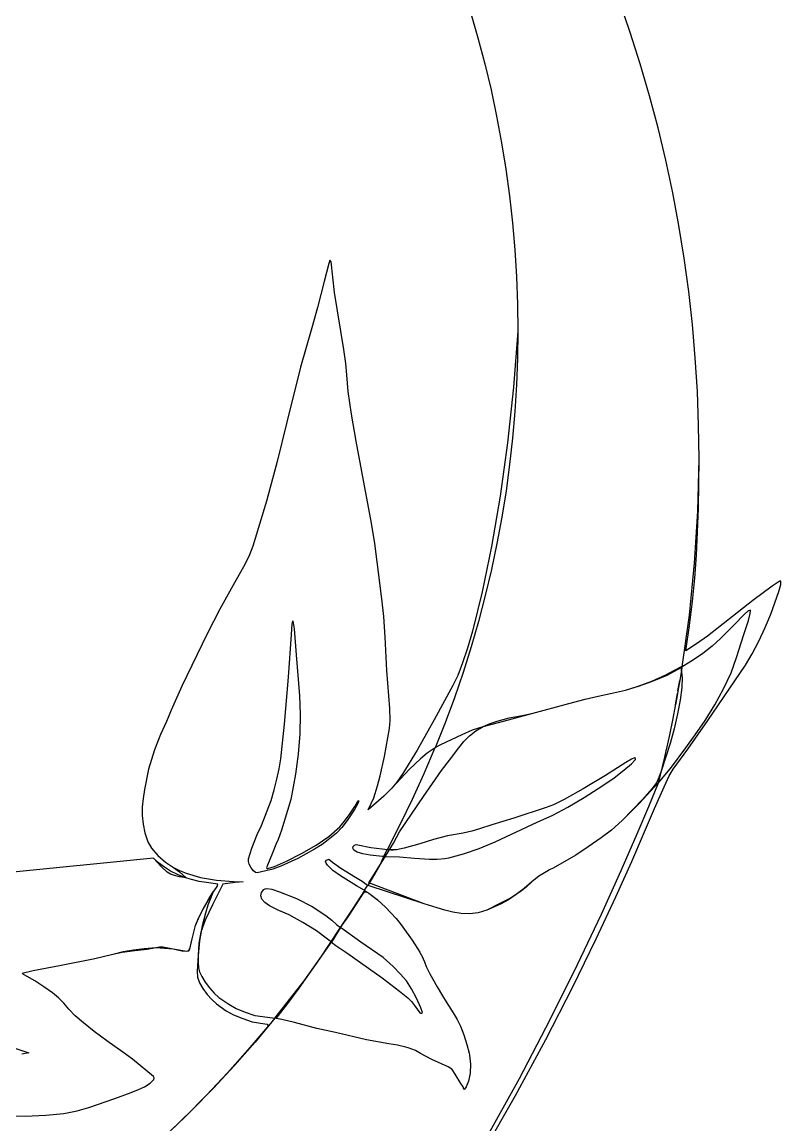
# Model space of a CAD drawing. Extents: x -80 to 1506, y -145 to 630.
# Drawn here: x 503.6 to 720.4, y 52.2 to 367.3 of the extents above; entities that cross this region are included whole.
import ezdxf

# ---------------------------------------------------------------- set-up
doc = ezdxf.new("R2010")
doc.units = 0

msp = doc.modelspace()

# ---------------------------------------------------------------- linework, layer by layer
at = {"layer": 'circle and branch', "color": 4}
for p, q in [((677.356268, 364.364269), (674.268643, 373.313561)), ((631.70617, 370.12803), (633.845485, 362.774729)), ((633.845485, 362.774729), (635.805758, 355.36614)), ((680.225481, 355.338621), (677.356268, 364.364269)), ((635.805758, 355.36614), (637.585658, 347.905475)), ((682.874631, 346.240592), (680.225481, 355.338621)), ((637.585658, 347.905475), (639.183853, 340.395946)), ((685.302071, 337.074156), (682.874631, 346.240592)), ((639.183853, 340.395946), (640.599011, 332.840766)), ((687.506151, 327.843287), (685.302071, 337.074156)), ((640.599011, 332.840766), (641.829801, 325.243147)), ((689.485222, 318.551961), (687.506151, 327.843287)), ((641.829801, 325.243147), (642.874891, 317.606301)), ((691.237637, 309.204151), (689.485222, 318.551961)), ((642.874891, 317.606301), (643.732949, 309.933441)), ((643.732949, 309.933441), (644.402644, 302.227778)), ((692.761745, 299.803831), (691.237637, 309.204151)), ((644.402644, 302.227778), (644.882644, 294.492525)), ((694.055898, 290.354978), (692.761745, 299.803831)), ((591.206138, 298.287691), (589.90913, 293.172413)), ((591.513732, 299.238526), (591.206138, 298.287691)), ((591.854375, 298.805287), (591.513732, 299.238526)), ((592.826715, 290.074573), (591.854375, 298.805287)), ((589.90913, 293.172413), (587.950677, 285.76408)), ((644.882644, 294.492525), (645.171617, 286.730895)), ((595.491288, 273.782307), (592.826715, 290.074573)), ((695.118447, 280.861564), (694.055898, 290.354978)), ((587.950677, 285.76408), (586.321267, 279.943247)), ((645.171617, 286.730895), (645.268232, 278.946099)), ((695.947744, 271.327564), (695.118447, 280.861564)), ((586.321267, 279.943247), (583.145731, 268.654358)), ((645.268232, 278.946099), (645.165057, 271.298329)), ((596.051781, 269.771386), (595.491288, 273.782307)), ((645.165057, 271.298329), (644.875082, 263.662967)), ((696.54214, 261.756952), (695.947744, 271.327564)), ((583.145731, 268.654358), (579.252503, 252.955747)), ((596.357258, 266.550363), (596.051781, 269.771386)), ((596.789245, 261.731278), (596.357258, 266.550363)), ((597.686493, 255.259777), (596.789245, 261.731278)), ((644.875082, 263.662967), (644.399045, 256.043388)), ((696.899985, 252.153704), (696.54214, 261.756952)), ((644.399045, 256.043388), (643.737684, 248.442963)), ((579.252503, 252.955747), (576.491389, 241.774596)), ((598.991512, 247.507138), (597.686493, 255.259777)), ((697.019632, 242.521794), (696.899985, 252.153704)), ((600.64681, 238.844636), (598.991512, 247.507138)), ((643.737684, 248.442963), (642.891736, 240.865066)), ((576.491389, 241.774596), (573.454812, 230.377969)), ((642.891736, 240.865066), (641.861938, 233.313069)), ((696.668367, 227.586799), (697.019632, 242.521794)), ((603.425443, 224.101569), (600.64681, 238.844636)), ((641.861938, 233.313069), (640.649029, 225.790346)), ((573.454812, 230.377969), (569.465121, 217.50158)), ((695.746026, 212.703834), (696.668367, 227.586799)), ((604.342757, 218.289039), (603.425443, 224.101569)), ((640.649029, 225.790346), (639.253745, 218.300269)), ((569.465121, 217.50158), (568.563367, 215.083475)), ((605.017388, 213.091858), (604.342757, 218.289039)), ((639.253745, 218.300269), (637.676824, 210.846211)), ((568.563367, 215.083475), (567.366475, 212.513902)), ((567.366475, 212.513902), (563.36867, 205.507136)), ((606.389384, 202.508525), (605.017388, 213.091858)), ((694.248365, 197.867844), (695.746026, 212.703834)), ((637.676824, 210.846211), (635.919003, 203.431545)), ((563.36867, 205.507136), (560.076029, 199.588731)), ((606.936552, 197.404271), (606.389384, 202.508525)), ((635.919003, 203.431545), (633.98102, 196.059643)), ((560.076029, 199.588731), (556.484536, 192.470896)), ((710.965433, 198.948671), (710.014685, 198.108951)), ((711.57338, 199.227691), (710.965433, 198.948671)), ((711.672581, 199.196816), (711.57338, 199.227691)), ((711.637589, 198.267271), (711.672581, 199.196816)), ((580.733761, 195.229848), (580.922779, 196.252222)), ((580.922779, 196.252222), (580.923231, 196.252222)), ((580.923231, 196.252222), (580.923231, 196.252222)), ((580.923231, 196.252222), (581.300964, 193.89041)), ((607.288967, 191.572413), (606.936552, 197.404271)), ((633.98102, 196.059643), (631.863612, 188.73388)), ((692.171138, 183.073771), (694.248365, 197.867844)), ((710.014685, 198.108951), (707.156743, 195.145364)), ((709.801892, 192.317561), (711.151684, 196.280896)), ((711.151684, 196.280896), (711.637589, 198.267271)), ((556.484536, 192.470896), (549.268594, 177.507051)), ((579.720601, 180.156581), (580.552362, 192.278533)), ((580.552362, 192.278533), (580.733761, 195.229848)), ((581.300964, 193.89041), (581.917076, 186.4577)), ((707.156743, 195.145364), (703.143461, 191.132826)), ((707.717067, 185.688729), (709.801892, 192.317561)), ((607.820871, 182.047413), (607.288967, 191.572413)), ((703.143461, 191.132826), (700.748539, 188.981918)), ((581.917076, 186.4577), (582.839802, 174.816033)), ((631.863612, 188.73388), (629.567517, 181.457626)), ((698.118746, 186.867233), (695.099582, 184.861938)), ((700.748539, 188.981918), (698.118746, 186.867233)), ((687.883107, 180.725992), (692.130583, 182.935228)), ((692.128156, 182.916799), (692.016255, 182.198007)), ((692.130583, 182.935228), (692.128156, 182.934861)), ((692.128156, 182.934861), (692.128156, 182.916799)), ((695.099582, 184.861938), (692.171138, 183.073771)), ((706.175481, 181.353003), (707.717067, 185.688729)), ((578.563571, 166.702145), (579.720601, 180.156581)), ((608.69667, 171.190981), (607.820871, 182.047413)), ((629.567517, 181.457626), (627.093472, 174.234256)), ((683.717165, 178.937462), (687.883107, 180.725992)), ((691.893883, 181.457738), (691.521265, 179.20933)), ((692.016255, 182.198007), (691.893883, 181.457738)), ((704.043418, 176.814324), (706.175481, 181.353003)), ((549.268594, 177.507051), (546.215401, 170.707273)), ((675.953521, 176.43311), (679.713666, 177.522286)), ((679.713666, 177.522286), (683.717165, 178.937462)), ((691.175092, 177.23321), (690.956821, 175.988018)), ((691.512432, 179.155313), (690.991534, 176.183146)), ((690.991534, 176.183146), (691.175092, 177.23321)), ((691.521265, 179.20933), (691.175092, 177.23321)), ((691.175092, 177.23321), (691.512432, 179.155313)), ((701.504491, 172.235236), (704.043418, 176.814324)), ((582.839802, 174.816033), (583.074533, 169.561613)), ((627.093472, 174.234256), (624.442215, 167.067143)), ((659.814474, 172.624747), (664.47867, 173.835278)), ((664.47867, 173.835278), (668.158984, 174.651018)), ((668.158984, 174.651018), (671.701805, 175.405714)), ((671.701805, 175.405714), (675.953521, 176.43311)), ((690.871392, 175.504599), (690.224257, 172.011563)), ((690.860894, 175.451033), (690.259534, 172.206014)), ((690.259534, 172.206014), (690.860894, 175.451033)), ((690.860894, 175.451033), (690.860894, 175.451033)), ((690.956821, 175.988018), (690.871392, 175.504599)), ((546.215401, 170.707273), (544.814169, 167.414561)), ((608.767513, 167.732315), (608.69667, 171.190981)), ((649.23114, 169.778818), (659.814474, 172.624747)), ((690.199703, 171.878157), (689.502417, 168.300228)), ((690.206759, 171.916736), (690.199703, 171.878157)), ((690.224257, 172.011563), (690.206759, 171.916736)), ((698.742316, 167.778283), (701.504491, 172.235236)), ((544.814169, 167.414561), (543.158288, 163.729269)), ((583.074533, 169.561613), (582.959041, 163.884812)), ((608.601385, 165.420009), (608.767513, 167.732315)), ((624.442215, 167.067143), (621.614482, 159.959658)), ((635.296418, 165.991424), (640.058918, 167.28293)), ((640.058918, 167.28293), (649.23114, 169.778818)), ((689.495361, 168.263849), (688.548929, 163.666703)), ((689.502417, 168.300228), (689.495361, 168.263849)), ((695.940506, 163.606009), (698.742316, 167.778283)), ((577.487126, 156.806809), (578.563571, 166.702145)), ((582.959041, 163.884812), (582.507633, 158.073274)), ((607.167368, 157.449055), (608.601385, 165.420009)), ((629.288958, 163.755187), (632.325436, 165.038771)), ((632.325436, 165.038771), (635.296418, 165.991424)), ((543.158288, 163.729269), (541.390548, 159.313424)), ((621.643382, 159.972161), (623.23472, 160.831499)), ((623.23472, 160.831499), (629.288958, 163.755187)), ((688.548929, 163.666703), (687.616269, 159.392025)), ((693.282676, 159.88096), (695.940506, 163.606009)), ((541.390548, 159.313424), (539.653734, 153.829058)), ((582.507633, 158.073274), (581.73462, 152.414645)), ((619.337855, 158.359311), (617.395273, 156.812208)), ((618.501011, 152.56625), (621.643382, 159.972161)), ((621.614482, 159.959658), (619.337855, 158.359311)), ((687.542863, 159.061401), (687.13, 157.247361)), ((687.547379, 159.080592), (687.542863, 159.061401)), ((687.616269, 159.392025), (687.547379, 159.080592)), ((689.133411, 154.422712), (693.282676, 159.88096)), ((577.016544, 153.880435), (577.487126, 156.806809)), ((605.934074, 151.946664), (607.167368, 157.449055)), ((617.395273, 156.812208), (614.2618, 153.859499)), ((676.04561, 155.746024), (670.25695, 152.05124)), ((675.550165, 153.52612), (677.677448, 155.321855)), ((677.673326, 156.725963), (676.04561, 155.746024)), ((678.59941, 157.024293), (677.673326, 156.725963)), ((677.677448, 155.321855), (678.774388, 156.500037)), ((678.847992, 156.843501), (678.59941, 157.024293)), ((678.774388, 156.500037), (678.77721, 156.504835)), ((678.77721, 156.504835), (678.826261, 156.590292)), ((678.826261, 156.590292), (678.829083, 156.593678)), ((678.829083, 156.593678), (678.834163, 156.605249)), ((678.834163, 156.605249), (678.836985, 156.610329)), ((678.836985, 156.610329), (678.864643, 156.715598)), ((678.858434, 156.763576), (678.847992, 156.843501)), ((678.864643, 156.715598), (678.858434, 156.763576)), ((685.395068, 149.940233), (689.133411, 154.422712)), ((686.479732, 154.464961), (686.210718, 153.346006)), ((687.125203, 157.229299), (686.479732, 154.464961)), ((687.13, 157.247361), (687.125203, 157.229299)), ((539.653734, 153.829058), (538.526064, 148.032637)), ((576.40886, 150.971558), (577.016544, 153.880435)), ((581.73462, 152.414645), (580.322408, 145.1827)), ((605.170635, 149.105674), (605.934074, 151.946664)), ((614.2618, 153.859499), (609.24852, 148.392413)), ((615.172143, 145.244683), (618.501011, 152.56625)), ((670.25695, 152.05124), (663.920031, 148.230866)), ((669.513972, 149.14352), (672.719889, 151.378214)), ((672.719889, 151.378214), (675.550165, 153.52612)), ((686.194067, 153.278188), (685.46757, 150.313754)), ((686.210718, 153.346006), (686.194067, 153.278188)), ((575.648093, 147.890127), (576.40886, 150.971558)), ((604.042385, 145.617703), (605.170635, 149.105674)), ((609.24852, 148.392413), (606.92411, 146.1522)), ((663.920031, 148.230866), (658.485701, 145.137075)), ((664.197935, 145.704738), (669.513972, 149.14352)), ((685.360185, 149.930666), (680.041146, 144.147555)), ((682.662279, 143.192512), (685.395068, 149.940233)), ((685.459386, 150.278476), (685.360185, 149.930666)), ((685.46757, 150.313754), (685.459386, 150.278476)), ((538.143482, 145.435225), (537.931272, 142.959459)), ((538.526064, 148.032637), (538.143482, 145.435225)), ((574.733984, 144.880655), (575.648093, 147.890127)), ((580.322408, 145.1827), (579.422824, 142.0077)), ((606.92411, 146.1522), (602.476852, 142.161483)), ((602.476852, 142.161483), (604.042385, 145.617703)), ((611.656399, 138.010947), (615.172143, 145.244683)), ((658.485701, 145.137075), (655.404808, 143.622039)), ((659.564354, 142.959759), (664.197935, 145.704738)), ((537.931272, 142.959459), (537.926583, 140.546175)), ((572.011274, 137.774367), (574.733984, 144.880655)), ((579.422824, 142.0077), (577.681856, 136.379857)), ((598.559467, 142.299292), (596.470596, 139.116186)), ((597.301726, 141.142742), (598.700553, 143.194874)), ((599.548998, 143.989719), (598.559467, 142.299292)), ((598.700553, 143.194874), (599.450216, 144.536101)), ((599.450216, 144.536101), (599.631809, 144.810033)), ((599.833869, 144.808417), (599.548998, 143.989719)), ((599.631809, 144.810033), (599.833869, 144.808417)), ((653.288141, 142.918685), (644.115919, 139.870459)), ((655.404808, 143.622039), (653.288141, 142.918685)), ((655.216121, 140.686729), (659.564354, 142.959759)), ((680.041146, 144.147555), (675.086619, 139.181414)), ((679.34036, 135.308539), (682.662279, 143.192512)), ((537.926583, 140.546175), (538.166568, 138.136207)), ((594.332201, 137.386311), (595.69764, 138.999841)), ((596.470596, 139.116186), (594.965973, 137.117844)), ((595.69764, 138.999841), (597.301726, 141.142742)), ((644.115919, 139.870459), (637.765919, 137.965459)), ((643.408416, 135.279353), (650.756128, 138.66379)), ((650.756128, 138.66379), (655.216121, 140.686729)), ((675.086619, 139.181414), (671.957549, 136.435404)), ((538.166568, 138.136207), (538.688377, 135.670391)), ((538.688377, 135.670391), (539.529161, 133.089563)), ((570.767746, 135.121365), (572.011274, 137.774367)), ((577.681856, 136.379857), (576.708068, 133.691764)), ((593.385891, 135.539126), (591.070644, 133.614891)), ((591.204054, 134.630866), (594.332201, 137.386311)), ((594.965973, 137.117844), (593.385891, 135.539126)), ((607.953403, 130.86853), (611.656399, 138.010947)), ((629.574306, 135.567135), (625.107113, 134.80099)), ((632.042898, 136.100885), (629.574306, 135.567135)), ((634.241623, 136.771144), (632.042898, 136.100885)), ((637.765919, 137.965459), (634.241623, 136.771144)), ((671.957549, 136.435404), (669.016583, 134.185047)), ((539.529161, 133.089563), (540.593145, 131.240131)), ((569.237001, 131.281026), (570.767746, 135.121365)), ((576.708068, 133.691764), (576.089074, 132.318983)), ((587.653102, 132.149763), (591.204054, 134.630866)), ((591.070644, 133.614891), (589.283401, 132.289817)), ((617.257899, 132.530911), (612.749007, 131.214196)), ((621.107639, 133.766303), (617.257899, 132.530911)), ((625.107113, 134.80099), (621.107639, 133.766303)), ((634.156089, 131.157388), (638.787135, 133.074817)), ((638.787135, 133.074817), (643.408416, 135.279353)), ((669.016583, 134.185047), (665.344985, 131.678282)), ((674.798374, 124.907316), (679.34036, 135.308539)), ((540.593145, 131.240131), (542.351556, 129.200974)), ((568.261384, 128.173156), (569.237001, 131.281026)), ((575.022472, 129.678117), (573.746969, 126.414922)), ((576.089074, 132.318983), (575.022472, 129.678117)), ((579.146776, 127.580789), (583.3762, 129.740731)), ((587.171379, 130.927051), (582.371316, 128.286955)), ((583.3762, 129.740731), (587.653102, 132.149763)), ((589.283401, 132.289817), (587.171379, 130.927051)), ((598.084995, 131.205899), (598.211965, 131.704224)), ((598.40574, 130.704623), (598.084995, 131.205899)), ((598.211965, 131.704224), (598.533298, 132.067922)), ((599.360953, 130.155644), (598.40574, 130.704623)), ((598.533298, 132.067922), (598.994553, 132.258439)), ((598.994553, 132.258439), (599.54129, 132.237223)), ((600.911527, 129.634043), (599.360953, 130.155644)), ((599.54129, 132.237223), (603.228967, 131.422423)), ((603.018352, 129.214905), (600.911527, 129.634043)), ((606.549432, 128.864865), (603.018352, 129.214905)), ((603.228967, 131.422423), (606.441962, 131.02014)), ((606.441962, 131.02014), (607.953403, 130.86853)), ((607.920326, 130.856987), (606.874665, 128.842852)), ((609.550809, 130.736281), (607.920326, 130.856987)), ((608.835658, 130.786037), (609.547281, 130.73645)), ((609.547281, 130.73645), (608.835658, 130.786037)), ((608.835658, 130.786037), (608.835658, 130.786037)), ((609.564073, 130.761116), (609.550809, 130.736281)), ((610.515081, 130.77945), (609.553631, 130.735716)), ((609.553631, 130.735716), (609.564073, 130.761116)), ((612.749007, 131.214196), (610.515081, 130.77945)), ((625.501106, 128.515926), (629.674378, 129.610085)), ((629.674378, 129.610085), (634.156089, 131.157388)), ((661.765391, 129.278293), (658.680088, 127.408658)), ((665.344985, 131.678282), (661.765391, 129.278293)), ((541.116125, 128.378879), (498.205647, 124.077755)), ((542.588607, 127.041964), (541.116125, 128.378879)), ((542.351556, 129.200974), (544.515717, 127.26464)), ((544.234545, 125.81519), (542.588607, 127.041964)), ((544.515717, 127.26464), (546.796948, 125.723675)), ((568.244595, 127.395171), (568.261384, 128.173156)), ((568.469724, 126.703184), (568.244595, 127.395171)), ((569.034167, 125.618811), (568.469724, 126.703184)), ((573.746969, 126.414922), (573.413343, 125.595649)), ((577.467098, 126.091629), (575.224881, 125.284826)), ((575.697862, 126.02468), (579.146776, 127.580789)), ((582.371316, 128.286955), (577.467098, 126.091629)), ((590.312229, 127.473809), (590.555631, 127.862467)), ((590.423634, 126.962242), (590.312229, 127.473809)), ((590.839746, 126.349954), (590.423634, 126.962242)), ((590.555631, 127.862467), (591.203937, 128.106026)), ((592.385699, 124.911975), (590.839746, 126.349954)), ((591.203937, 128.106026), (592.246364, 127.288675)), ((591.203937, 128.106026), (591.203937, 128.106026)), ((592.246364, 127.288675), (594.64352, 125.531313)), ((604.411944, 123.797265), (605.898532, 126.518124)), ((605.898532, 126.518124), (606.954759, 128.832269)), ((606.874665, 128.842852), (606.549432, 128.864865)), ((606.954759, 128.832269), (611.375553, 128.749808)), ((611.375553, 128.749808), (615.694518, 128.355609)), ((615.694518, 128.355609), (619.989523, 128.064006)), ((619.989523, 128.064006), (622.152374, 128.086156)), ((622.152374, 128.086156), (624.338435, 128.289329)), ((624.338435, 128.289329), (624.341821, 128.289329)), ((624.341821, 128.289329), (625.383616, 128.490526)), ((625.383616, 128.490526), (625.386439, 128.490526)), ((625.386439, 128.490526), (625.501106, 128.515926)), ((658.680088, 127.408658), (655.100121, 125.485367)), ((546.027413, 124.710687), (544.234545, 125.81519)), ((547.940689, 123.740585), (546.027413, 124.710687)), ((546.796948, 125.723675), (548.541618, 124.847262)), ((549.947846, 122.917014), (547.940689, 123.740585)), ((548.541618, 124.847262), (550.428053, 124.073938)), ((552.022361, 122.252105), (549.947846, 122.917014)), ((550.428053, 124.073938), (554.572738, 122.848886)), ((569.654588, 124.784599), (569.034167, 125.618811)), ((570.261626, 124.276337), (569.654588, 124.784599)), ((570.785921, 124.169816), (570.261626, 124.276337)), ((573.255366, 124.738099), (570.785921, 124.169816)), ((575.224881, 125.284826), (573.255366, 124.738099)), ((573.413343, 125.595649), (573.502109, 125.459466)), ((573.502109, 125.459466), (573.762491, 125.427145)), ((573.762491, 125.427145), (575.697862, 126.02468)), ((594.549304, 123.337384), (592.385699, 124.911975)), ((599.12632, 120.488427), (594.549304, 123.337384)), ((594.64352, 125.531313), (598.858742, 122.991292)), ((598.858742, 122.991292), (600.782899, 121.794933)), ((602.513061, 120.585538), (604.411944, 123.797265)), ((651.242718, 123.273934), (649.228008, 121.67198)), ((653.978936, 124.905965), (651.242718, 123.273934)), ((654.00761, 124.920923), (653.978936, 124.905965)), ((654.222014, 125.035025), (654.00761, 124.920923)), ((655.100121, 125.485367), (654.222014, 125.035025)), ((669.09903, 112.355962), (674.798374, 124.907316)), ((554.137709, 121.757989), (552.022361, 122.252105)), ((556.267366, 121.446795), (554.137709, 121.757989)), ((554.572738, 122.848886), (559.12404, 122.073175)), ((559.504116, 120.936933), (556.267366, 121.446795)), ((560.904729, 120.982681), (557.962901, 115.053813)), ((558.465623, 119.043504), (559.282378, 120.297579)), ((559.12404, 122.073175), (563.974996, 121.771464)), ((559.282378, 120.297579), (559.504116, 120.936933)), ((564.432506, 121.469401), (560.904729, 120.982681)), ((563.974996, 121.771464), (566.725562, 121.655724)), ((566.725562, 121.655724), (564.432506, 121.469401)), ((601.364502, 119.223195), (599.12632, 120.488427)), ((600.782899, 121.794933), (602.293295, 120.644776)), ((602.293295, 120.644776), (601.364502, 119.223195)), ((618.482324, 115.384831), (602.513061, 120.585538)), ((649.228008, 121.67198), (647.033336, 119.721878)), ((555.420756, 114.004694), (557.017101, 116.818024)), ((557.017101, 116.818024), (558.465623, 119.043504)), ((571.771745, 117.669947), (571.983616, 118.608035)), ((572.093887, 116.697704), (571.771745, 117.669947)), ((571.983616, 118.608035), (572.605711, 119.425326)), ((572.927956, 115.728409), (572.093887, 116.697704)), ((572.605711, 119.425326), (573.000473, 119.638747)), ((573.000473, 119.638747), (573.496158, 119.723716)), ((573.496158, 119.723716), (574.92555, 119.513446)), ((573.496158, 119.723716), (573.496158, 119.723716)), ((574.92555, 119.513446), (577.164482, 118.804828)), ((577.164482, 118.804828), (582.009702, 116.857017)), ((582.009702, 116.857017), (586.49198, 114.554865)), ((598.184887, 114.041527), (601.482358, 119.148801)), ((601.482358, 119.148801), (601.482442, 119.148801)), ((601.482442, 119.148801), (602.654342, 118.410705)), ((602.654342, 118.410705), (602.654342, 118.413527)), ((602.654342, 118.413527), (605.050539, 116.594168)), ((644.759742, 117.969048), (642.52038, 116.494381)), ((647.033336, 119.721878), (644.759742, 117.969048)), ((554.0169, 111.236639), (555.420756, 114.004694)), ((557.962901, 115.053813), (555.923157, 110.705705)), ((574.251864, 114.799164), (572.927956, 115.728409)), ((576.974857, 113.450339), (574.251864, 114.799164)), ((586.49198, 114.554865), (590.400529, 112.019869)), ((594.545872, 108.564367), (598.184887, 114.041527)), ((605.050539, 116.594168), (607.387067, 114.424373)), ((607.387067, 114.424373), (610.475538, 111.109362)), ((622.216363, 114.204691), (618.482324, 115.384831)), ((624.357596, 113.540291), (622.216363, 114.204691)), ((626.63487, 112.963065), (624.357596, 113.540291)), ((636.402898, 113.576831), (633.932201, 112.779896)), ((640.428403, 115.378763), (636.402898, 113.576831)), ((642.52038, 116.494381), (640.428403, 115.378763)), ((553.145847, 109.146986), (554.0169, 111.236639)), ((555.923157, 110.705705), (554.684209, 107.286189)), ((579.896711, 112.179624), (576.974857, 113.450339)), ((583.750406, 110.055371), (579.896711, 112.179624)), ((590.400529, 112.019869), (592.073786, 110.703022)), ((592.073786, 110.703022), (593.524566, 109.373526)), ((610.475538, 111.109362), (611.564182, 109.763303)), ((629.013112, 112.575559), (626.63487, 112.963065)), ((631.457247, 112.480321), (629.013112, 112.575559)), ((633.932201, 112.779896), (631.457247, 112.480321)), ((662.305042, 98.021595), (669.09903, 112.355962)), ((552.211522, 105.356827), (553.145847, 109.146986)), ((554.684209, 107.286189), (554.057417, 104.130654)), ((587.6781, 107.584276), (583.750406, 110.055371)), ((590.821949, 105.273035), (587.6781, 107.584276)), ((594.523915, 108.581441), (591.973444, 104.417563)), ((593.524566, 109.373526), (594.523915, 108.581441)), ((600.34721, 104.410994), (594.545872, 108.564367)), ((611.564182, 109.763303), (612.387142, 108.701668)), ((612.387142, 108.701668), (615.020974, 105.009647)), ((551.545188, 102.493283), (552.211522, 105.356827)), ((554.057417, 104.130654), (553.85414, 100.574486)), ((584.133223, 93.343202), (591.992099, 104.40427)), ((591.973444, 104.417563), (590.821949, 105.273035)), ((591.992099, 104.40427), (593.258233, 103.463906)), ((606.745915, 100.000108), (600.34721, 104.410994)), ((615.020974, 105.009647), (617.182154, 101.517673)), ((524.389121, 99.702914), (529.459021, 100.932231)), ((529.459021, 100.932231), (532.197458, 101.507157)), ((532.197458, 101.507157), (535.809021, 101.972926)), ((535.809021, 101.972926), (539.314238, 102.382088)), ((539.314238, 102.382088), (541.796873, 102.820693)), ((541.796873, 102.820693), (542.833211, 103.04417)), ((542.833211, 103.04417), (543.78067, 103.073779)), ((543.78067, 103.073779), (546.735762, 102.451941)), ((546.735762, 102.451941), (549.210925, 101.922845)), ((549.210925, 101.922845), (550.690175, 101.814712)), ((550.690175, 101.814712), (551.199928, 102.017373)), ((551.199928, 102.017373), (551.545188, 102.493283)), ((593.258233, 103.463906), (593.258233, 103.466728)), ((593.258233, 103.466728), (596.372117, 101.349959)), ((596.372117, 101.349959), (606.475828, 94.175436)), ((617.182154, 101.517673), (617.558638, 100.839691)), ((506.697294, 96.280281), (514.289576, 97.759433)), ((514.289576, 97.759433), (524.389121, 99.702914)), ((553.85414, 100.574486), (553.85089, 98.443073)), ((553.85089, 98.443073), (553.973996, 97.057525)), ((609.568137, 97.400051), (606.745915, 100.000108)), ((617.558638, 100.839691), (617.567387, 100.823039)), ((617.567387, 100.823039), (617.763616, 100.449293)), ((617.763616, 100.449293), (618.562806, 98.791343)), ((618.562806, 98.791343), (619.06943, 97.415968)), ((654.479119, 82.271335), (662.305042, 98.021595)), ((503.604812, 95.494486), (506.697294, 96.280281)), ((503.954119, 95.164646), (503.604812, 95.494486)), ((504.994982, 94.572297), (503.954119, 95.164646)), ((507.18423, 93.319961), (504.994982, 94.572297)), ((553.973996, 97.057525), (554.313337, 95.931152)), ((554.313337, 95.931152), (554.958786, 94.577264)), ((554.958786, 94.577264), (555.922366, 92.950876)), ((611.651084, 95.359712), (609.568137, 97.400051)), ((613.376959, 93.297108), (611.651084, 95.359712)), ((619.06943, 97.415968), (620.078678, 95.339546)), ((620.078678, 95.339546), (622.217422, 91.585201)), ((509.785909, 91.6404), (507.18423, 93.319961)), ((512.24246, 89.909567), (509.785909, 91.6404)), ((555.922366, 92.950876), (557.13884, 91.305645)), ((575.802901, 82.632378), (584.133223, 93.343202)), ((606.475828, 94.175436), (608.925642, 92.250231)), ((608.925642, 92.250231), (611.44519, 90.432397)), ((614.870816, 91.044729), (613.376959, 93.297108)), ((622.217422, 91.585201), (623.705721, 89.102548)), ((513.996319, 88.503419), (512.24246, 89.909567)), ((515.461673, 86.995244), (513.996319, 88.503419)), ((557.13884, 91.305645), (558.481679, 89.797468)), ((558.481679, 89.797468), (559.824354, 88.582243)), ((559.824354, 88.582243), (562.640346, 86.636437)), ((611.44519, 90.432397), (613.79406, 88.510661)), ((613.79406, 88.510661), (614.829363, 87.444807)), ((616.257707, 88.435064), (614.870816, 91.044729)), ((617.529224, 85.620106), (616.257707, 88.435064)), ((623.705721, 89.102548), (623.745966, 89.035831)), ((623.745966, 89.035831), (624.780592, 87.362366)), ((516.919408, 85.268333), (515.461673, 86.995244)), ((518.744588, 83.338117), (516.919408, 85.268333)), ((562.640346, 86.636437), (564.716394, 85.423781)), ((564.716394, 85.423781), (567.343488, 84.383087)), ((614.829363, 87.444807), (615.731842, 86.27375)), ((615.731842, 86.27375), (617.241054, 84.24144)), ((617.95818, 84.287724), (617.529224, 85.620106)), ((624.780592, 87.362366), (626.73961, 84.187366)), ((521.09322, 81.340929), (518.744588, 83.338117)), ((567.343488, 84.383087), (570.064293, 83.478611)), ((570.064293, 83.478611), (573.664278, 82.914092)), ((575.795281, 82.636301), (570.131409, 75.789426)), ((573.664278, 82.914092), (575.795281, 82.636301)), ((577.814835, 82.293937), (575.802901, 82.632378)), ((581.369622, 81.464909), (577.814835, 82.293937)), ((617.241054, 84.24144), (617.29397, 84.198993)), ((617.29397, 84.198993), (617.459889, 84.086528)), ((617.459889, 84.086528), (617.735853, 84.064126)), ((617.735853, 84.064126), (617.95818, 84.287724)), ((626.73961, 84.187366), (627.904312, 82.247088)), ((627.904312, 82.247088), (628.812556, 80.408699)), ((645.683974, 65.4723), (654.479119, 82.271335)), ((524.167354, 78.911729), (521.09322, 81.340929)), ((527.767077, 76.16443), (524.167354, 78.911729)), ((587.840892, 79.762742), (581.369622, 81.464909)), ((593.132559, 78.561661), (587.840892, 79.762742)), ((628.812556, 80.408699), (629.783747, 77.906542)), ((532.388177, 72.942617), (527.767077, 76.16443)), ((570.131409, 75.789426), (564.29433, 69.125853)), ((601.944052, 76.489233), (593.132559, 78.561661)), ((608.326246, 75.387762), (601.944052, 76.489233)), ((629.783747, 77.906542), (630.667122, 75.176319)), ((501.546029, 74.116153), (505.46793, 72.813077)), ((505.46793, 72.813077), (503.527653, 72.428887)), ((535.147012, 71.003439), (532.388177, 72.942617)), ((610.863805, 74.981771), (608.326246, 75.387762)), ((613.237026, 74.418723), (610.863805, 74.981771)), ((613.86212, 74.236267), (613.237026, 74.418723)), ((616.018471, 73.441317), (613.86212, 74.236267)), ((617.441714, 72.599717), (616.018471, 73.441317)), ((620.657728, 70.858776), (617.441714, 72.599717)), ((630.667122, 75.176319), (631.31192, 72.653734)), ((631.31192, 72.653734), (631.424386, 72.071651)), ((541.103989, 66.035877), (535.147012, 71.003439)), ((625.303127, 68.722463), (620.657728, 70.858776)), ((631.424386, 72.071651), (631.664483, 69.552337)), ((631.664483, 69.552337), (631.567148, 66.991725)), ((564.29433, 69.125853), (558.288657, 62.647795)), ((626.345486, 68.082496), (625.303127, 68.722463)), ((626.48163, 67.960124), (626.345486, 68.082496)), ((627.371844, 66.66368), (626.48163, 67.960124)), ((628.979748, 64.01398), (627.371844, 66.66368)), ((631.567148, 66.991725), (631.165266, 64.708337)), ((536.816074, 62.300299), (538.550031, 63.09822)), ((538.550031, 63.09822), (540.170352, 64.137893)), ((540.170352, 64.137893), (541.185513, 65.192664)), ((541.312557, 65.654881), (541.103989, 66.035877)), ((541.185513, 65.192664), (541.312557, 65.654881)), ((629.575961, 63.084414), (628.979748, 64.01398)), ((629.827516, 62.42648), (629.575961, 63.084414)), ((631.165266, 64.708337), (630.491726, 63.020699)), ((635.982317, 47.991609), (645.683974, 65.4723)), ((530.100625, 59.708483), (534.750687, 61.405118)), ((534.750687, 61.405118), (536.816074, 62.300299)), ((558.288657, 62.647795), (552.118999, 56.357464)), ((629.881812, 62.32966), (629.827516, 62.42648)), ((630.025117, 62.409413), (629.881812, 62.32966)), ((630.491726, 63.020699), (630.025117, 62.409413)), ((519.360461, 56.2326), (522.659741, 57.171958)), ((522.659741, 57.171958), (530.100625, 59.708483)), ((498.344698, 54.835047), (504.424678, 54.688095)), ((504.424678, 54.688095), (510.400238, 54.917581)), ((510.400238, 54.917581), (515.485154, 55.46688)), ((515.485154, 55.46688), (519.360461, 56.2326)), ((552.118999, 56.357464), (545.78997, 50.257073))]:
    msp.add_line(p, q, dxfattribs=at)
at = {"layer": 'logo 3d printing', "color": 4}
for p, q in [((677.356268, 364.364269), (674.268643, 373.313561)), ((631.70617, 370.12803), (633.845485, 362.774729)), ((633.845485, 362.774729), (635.805758, 355.36614)), ((680.225481, 355.338621), (677.356268, 364.364269)), ((635.805758, 355.36614), (637.585658, 347.905475)), ((682.874631, 346.240592), (680.225481, 355.338621)), ((637.585658, 347.905475), (639.183853, 340.395946)), ((685.302071, 337.074156), (682.874631, 346.240592)), ((639.183853, 340.395946), (640.599011, 332.840766)), ((687.506151, 327.843287), (685.302071, 337.074156)), ((640.599011, 332.840766), (641.829801, 325.243147)), ((689.485223, 318.551961), (687.506151, 327.843287)), ((641.829801, 325.243147), (642.874891, 317.606301)), ((691.237637, 309.204151), (689.485223, 318.551961)), ((642.874891, 317.606301), (643.732949, 309.933441)), ((643.732949, 309.933441), (644.402644, 302.227778)), ((692.761745, 299.803831), (691.237637, 309.204151)), ((644.402644, 302.227778), (644.882644, 294.492525)), ((694.055898, 290.354978), (692.761745, 299.803831)), ((591.206138, 298.287691), (589.90913, 293.172413)), ((591.513732, 299.238526), (591.206138, 298.287691)), ((591.854375, 298.805287), (591.513732, 299.238526)), ((592.826715, 290.074573), (591.854375, 298.805287)), ((589.90913, 293.172413), (587.950677, 285.76408)), ((644.882644, 294.492525), (645.171617, 286.730895)), ((595.491288, 273.782307), (592.826715, 290.074573)), ((695.118447, 280.861564), (694.055898, 290.354978)), ((587.950677, 285.76408), (586.321267, 279.943247)), ((645.171617, 286.730895), (645.268232, 278.946099)), ((695.947744, 271.327564), (695.118447, 280.861564)), ((586.321267, 279.943247), (583.145731, 268.654358)), ((645.268232, 278.946099), (644.004924, 262.96213)), ((596.051781, 269.771386), (595.491288, 273.782307)), ((696.54214, 261.756952), (695.947744, 271.327564)), ((583.145731, 268.654358), (579.252503, 252.955747)), ((596.357258, 266.550363), (596.051781, 269.771386)), ((596.789245, 261.731278), (596.357258, 266.550363)), ((597.686493, 255.259777), (596.789245, 261.731278)), ((644.004924, 262.96213), (642.269546, 247.119755)), ((696.899985, 252.153704), (696.54214, 261.756952)), ((579.252503, 252.955747), (576.491389, 241.774596)), ((598.991512, 247.507138), (597.686493, 255.259777)), ((697.019632, 242.521794), (696.899985, 252.153704)), ((600.64681, 238.844636), (598.991512, 247.507138)), ((642.269546, 247.119755), (640.146308, 231.823402)), ((576.491389, 241.774596), (573.454812, 230.377969)), ((696.830976, 228.302003), (697.019632, 242.521794)), ((603.425443, 224.101569), (600.64681, 238.844636)), ((573.454812, 230.377969), (569.465121, 217.50158)), ((640.146308, 231.823402), (637.719419, 217.477496)), ((696.266373, 214.992487), (696.830976, 228.302003)), ((604.342757, 218.289039), (603.425443, 224.101569)), ((569.465121, 217.50158), (568.563367, 215.083475)), ((605.017388, 213.091858), (604.342757, 218.289039)), ((637.719419, 217.477496), (635.073089, 204.486465)), ((568.563367, 215.083475), (567.366475, 212.513902)), ((695.780788, 208.409301), (696.266373, 214.992487)), ((567.366475, 212.513902), (563.36867, 205.507136)), ((606.389384, 202.508525), (605.017388, 213.091858)), ((695.12645, 201.729945), (695.780788, 208.409301)), ((563.36867, 205.507136), (560.076029, 199.588731)), ((717.860543, 206.134274), (712.3791, 201.990389)), ((719.609096, 207.270257), (717.860543, 206.134274)), ((720.142989, 207.516897), (719.609096, 207.270257)), ((719.833736, 204.545176), (720.387212, 206.59554)), ((720.414781, 207.516022), (720.142989, 207.516897)), ((720.387212, 206.59554), (720.414781, 207.516022)), ((606.936552, 197.404271), (606.389384, 202.508525)), ((635.073089, 204.486465), (632.291527, 193.254734)), ((694.278439, 194.846508), (695.12645, 201.729945)), ((712.3791, 201.990389), (699.388746, 191.806122)), ((717.491083, 198.13027), (719.833736, 204.545176)), ((560.076029, 199.588731), (556.484536, 192.470896)), ((607.288967, 191.572413), (606.936552, 197.404271)), ((715.872912, 194.303465), (717.491083, 198.13027)), ((556.484536, 192.470896), (549.268594, 177.507051)), ((632.291527, 193.254734), (630.876349, 188.42499)), ((693.211833, 187.651077), (694.278439, 194.846508)), ((714.07085, 190.42225), (715.872912, 194.303465)), ((607.820871, 182.047413), (607.288967, 191.572413)), ((696.254929, 189.620035), (693.211833, 187.651077)), ((699.388746, 191.806122), (696.254929, 189.620035)), ((712.1704, 186.755493), (714.07085, 190.42225)), ((630.876349, 188.42499), (629.458942, 184.186731)), ((710.257067, 183.572063), (712.1704, 186.755493)), ((629.458942, 184.186731), (628.049831, 180.590511)), ((687.487618, 180.792491), (691.661502, 183.013686)), ((691.661502, 183.013686), (692.005474, 183.172549)), ((692.005474, 183.172549), (691.902378, 182.189174)), ((699.555642, 167.748533), (710.257067, 183.572063)), ((608.69667, 171.190981), (607.820871, 182.047413)), ((628.049831, 180.590511), (626.659543, 177.686883)), ((683.482938, 178.976973), (687.487618, 180.792491)), ((691.902378, 182.189174), (692.207276, 180.056582)), ((692.207276, 180.056582), (692.094731, 177.118184)), ((549.268594, 177.507051), (546.215401, 170.707273)), ((626.659543, 177.686883), (621.325538, 167.88552)), ((675.954085, 176.433251), (679.640686, 177.534703)), ((679.640686, 177.534703), (683.482938, 178.976973)), ((692.094731, 177.118184), (691.627996, 173.565283)), ((659.815038, 172.624917), (664.479234, 173.835443)), ((664.479234, 173.835443), (668.159548, 174.651173)), ((668.159548, 174.651173), (671.702369, 175.405859)), ((671.702369, 175.405859), (675.954085, 176.433251)), ((691.627996, 173.565283), (690.87032, 169.589179)), ((546.215401, 170.707273), (544.814169, 167.414561)), ((608.767513, 167.732315), (608.69667, 171.190981)), ((649.231705, 169.778988), (659.815038, 172.624917)), ((544.814169, 167.414561), (543.158288, 163.729269)), ((608.601385, 165.420009), (608.767513, 167.732315)), ((621.325538, 167.88552), (616.494103, 159.270637)), ((637.369313, 166.882844), (639.291526, 167.562095)), ((639.291526, 167.562095), (642.796982, 168.46984)), ((642.796982, 168.46984), (646.036118, 169.08531)), ((646.036118, 169.08531), (649.231705, 169.778988)), ((690.87032, 169.589179), (689.884954, 165.381173)), ((693.835709, 159.543067), (699.555642, 167.748533)), ((607.167368, 157.449055), (608.601385, 165.420009)), ((631.445212, 163.35304), (633.261023, 164.811529)), ((633.261023, 164.811529), (635.296982, 165.991594)), ((635.296982, 165.991594), (637.369313, 166.882844)), ((689.884954, 165.381173), (688.735149, 161.132566)), ((543.158288, 163.729269), (541.390548, 159.313424)), ((628.346392, 159.93876), (629.817639, 161.700619)), ((629.817639, 161.700619), (631.445212, 163.35304)), ((688.735149, 161.132566), (686.195224, 153.278753)), ((541.390548, 159.313424), (539.653734, 153.829058)), ((616.494103, 159.270637), (612.392633, 152.540259)), ((625.745233, 156.424699), (628.346392, 159.93876)), ((689.632324, 153.824034), (693.835709, 159.543067)), ((605.934074, 151.946664), (607.167368, 157.449055)), ((623.386443, 153.486807), (625.745233, 156.424699)), ((539.653734, 153.829058), (538.526064, 148.032637)), ((605.170635, 149.105674), (605.934074, 151.946664)), ((612.392633, 152.540259), (610.686695, 150.099893)), ((618.271832, 146.020449), (623.386443, 153.486807)), ((623.386443, 153.486807), (623.386443, 153.486807)), ((685.568267, 151.478178), (684.85639, 149.889377)), ((686.195224, 153.278753), (685.568267, 151.478178)), ((687.033297, 148.79615), (688.510478, 151.891677)), ((688.510478, 151.891677), (689.632324, 153.824034)), ((604.042385, 145.617703), (605.170635, 149.105674)), ((609.24852, 148.392413), (606.92411, 146.1522)), ((610.686695, 150.099893), (609.24852, 148.392413)), ((683.5576, 148.247734), (680.912888, 145.26996)), ((684.85639, 149.889377), (683.5576, 148.247734)), ((684.24885, 142.540028), (687.033297, 148.79615)), ((538.143482, 145.435225), (537.931272, 142.959459)), ((538.526064, 148.032637), (538.143482, 145.435225)), ((606.92411, 146.1522), (602.476852, 142.161483)), ((602.476852, 142.161483), (604.042385, 145.617703)), ((611.400916, 135.958972), (618.271832, 146.020449)), ((680.912888, 145.26996), (675.087776, 139.181978)), ((537.931272, 142.959459), (537.926583, 140.546175)), ((681.172308, 135.23225), (684.24885, 142.540028)), ((537.926583, 140.546175), (538.166568, 138.136207)), ((675.087776, 139.181978), (671.958707, 136.435964)), ((538.166568, 138.136207), (538.688377, 135.670391)), ((538.688377, 135.670391), (539.529161, 133.089563)), ((609.669645, 132.6522), (611.400916, 135.958972)), ((671.958707, 136.435964), (669.01774, 134.185597)), ((539.529161, 133.089563), (540.593145, 131.240131)), ((606.697958, 127.747558), (609.669645, 132.6522)), ((669.01774, 134.185597), (665.346142, 131.678818)), ((677.791622, 127.455642), (681.172308, 135.23225)), ((540.593145, 131.240131), (542.351556, 129.200974)), ((661.766548, 129.278829), (658.681231, 127.409209)), ((665.346142, 131.678818), (661.766548, 129.278829)), ((541.116125, 128.378879), (498.205647, 124.077755)), ((543.327884, 126.02784), (541.116125, 128.378879)), ((542.351556, 129.200974), (544.515717, 127.26464)), ((544.515717, 127.26464), (546.796948, 125.723675)), ((602.638932, 121.359419), (606.697958, 127.747558)), ((658.681231, 127.409209), (655.10125, 125.485931)), ((673.253776, 117.373219), (677.791622, 127.455642)), ((545.039374, 124.421065), (543.327884, 126.02784)), ((545.981204, 123.847358), (545.039374, 124.421065)), ((547.126392, 123.400415), (545.981204, 123.847358)), ((546.796948, 125.723675), (548.52722, 124.477202)), ((548.584411, 123.06047), (547.126392, 123.400415)), ((548.52722, 124.477202), (550.464736, 122.807755)), ((550.464736, 122.807755), (548.584411, 123.06047)), ((651.243875, 123.274512), (649.229165, 121.672573)), ((653.980094, 124.906529), (651.243875, 123.274512)), ((654.008739, 124.921487), (653.980094, 124.906529)), ((654.223172, 125.035589), (654.008739, 124.921487)), ((655.10125, 125.485931), (654.223172, 125.035589)), ((618.483481, 115.385396), (602.638932, 121.359419)), ((647.718457, 120.223865), (646.200335, 118.989402)), ((649.229165, 121.672573), (647.718457, 120.223865)), ((558.215913, 118.744856), (556.665892, 114.954696)), ((556.806408, 116.566142), (558.215913, 118.744856)), ((558.215913, 118.744856), (558.215913, 118.744856)), ((598.886061, 114.874319), (601.108272, 118.376161)), ((601.108272, 118.376161), (601.433029, 118.691213)), ((601.108272, 118.376161), (601.108272, 118.376161)), ((601.433029, 118.691213), (601.908455, 118.740492)), ((601.908455, 118.740492), (602.654342, 118.411354)), ((602.654342, 118.411354), (605.17557, 116.455515)), ((643.103859, 116.984326), (639.863752, 115.299586)), ((646.200335, 118.989402), (643.103859, 116.984326)), ((667.612108, 105.316983), (673.253776, 117.373219)), ((553.977883, 111.190523), (555.295901, 113.855695)), ((555.295901, 113.855695), (556.806408, 116.566142)), ((556.665892, 114.954696), (555.944624, 112.714879)), ((596.76261, 111.677205), (598.886061, 114.874319)), ((605.17557, 116.455515), (607.387067, 114.425022)), ((607.387067, 114.425022), (610.475538, 111.110011)), ((622.217516, 114.20526), (618.483481, 115.385396)), ((624.358744, 113.540864), (622.217516, 114.20526)), ((626.636013, 112.963643), (624.358744, 113.540864)), ((636.404027, 113.577424), (633.933331, 112.780488)), ((639.863752, 115.299586), (636.404027, 113.577424)), ((553.145847, 109.147635), (553.977883, 111.190523)), ((555.944624, 112.714879), (555.027543, 109.097135)), ((594.545872, 108.565016), (596.76261, 111.677205)), ((610.475538, 111.110011), (611.564182, 109.763952)), ((629.01425, 112.576143), (626.636013, 112.963643)), ((631.45838, 112.48091), (629.01425, 112.576143)), ((633.933331, 112.780488), (631.45838, 112.48091)), ((552.211522, 105.357476), (553.145847, 109.147635)), ((555.027543, 109.097135), (554.226698, 104.813282)), ((588.660787, 99.653574), (594.545872, 108.565016)), ((611.564182, 109.763952), (612.387142, 108.702317)), ((612.387142, 108.702317), (615.020974, 105.010296)), ((551.550671, 102.363683), (552.211522, 105.357476)), ((554.226698, 104.813282), (553.85414, 100.575135)), ((615.020974, 105.010296), (617.182154, 101.518322)), ((660.919956, 91.618931), (667.612108, 105.316983)), ((524.389121, 99.703563), (529.459021, 100.93288)), ((529.459021, 100.93288), (532.471771, 101.692122)), ((532.471771, 101.692122), (535.412089, 102.225091)), ((535.412089, 102.225091), (538.460336, 102.584071)), ((538.460336, 102.584071), (541.796873, 102.821342)), ((541.796873, 102.821342), (546.735762, 102.452591)), ((546.735762, 102.452591), (550.690175, 101.815361)), ((550.690175, 101.815361), (551.206095, 101.871492)), ((551.206095, 101.871492), (551.550671, 102.363683)), ((617.182154, 101.518322), (617.558638, 100.84034)), ((506.697294, 96.28093), (514.289576, 97.760082)), ((514.289576, 97.760082), (524.389121, 99.703563)), ((553.85414, 100.575135), (553.621219, 96.140952)), ((582.765316, 91.237588), (588.660787, 99.653574)), ((617.558638, 100.84034), (617.567387, 100.823689)), ((617.567387, 100.823689), (617.763616, 100.449942)), ((617.763616, 100.449942), (618.562806, 98.791992)), ((618.562806, 98.791992), (619.06943, 97.416617)), ((503.604812, 95.495135), (506.697294, 96.28093)), ((503.954119, 95.165295), (503.604812, 95.495135)), ((504.994982, 94.572946), (503.954119, 95.165295)), ((507.18423, 93.32061), (504.994982, 94.572946)), ((553.621219, 96.140952), (553.718024, 94.383989)), ((619.06943, 97.416617), (620.078678, 95.340195)), ((620.078678, 95.340195), (622.217422, 91.58585)), ((509.785909, 91.641049), (507.18423, 93.32061)), ((512.24246, 89.910216), (509.785909, 91.641049)), ((553.718024, 94.383989), (554.253231, 92.743469)), ((554.253231, 92.743469), (555.216811, 91.117081)), ((622.217422, 91.58585), (623.705721, 89.103197)), ((653.230658, 76.611062), (660.919956, 91.618931)), ((513.996319, 88.504068), (512.24246, 89.910216)), ((515.461673, 86.995893), (513.996319, 88.504068)), ((555.216811, 91.117081), (556.433284, 89.47185)), ((556.433284, 89.47185), (557.776123, 87.963673)), ((579.50544, 86.83383), (582.765316, 91.237588)), ((623.705721, 89.103197), (623.745966, 89.03648)), ((623.745966, 89.03648), (624.780592, 87.363015)), ((516.919408, 85.268983), (515.461673, 86.995893)), ((518.744588, 83.338766), (516.919408, 85.268983)), ((557.776123, 87.963673), (559.118798, 86.748448)), ((559.118798, 86.748448), (561.93479, 84.802642)), ((576.19979, 82.602152), (579.50544, 86.83383)), ((624.780592, 87.363015), (626.73961, 84.188015)), ((521.09322, 81.341578), (518.744588, 83.338766)), ((561.93479, 84.802642), (564.010838, 83.589986)), ((564.010838, 83.589986), (566.637932, 82.549292)), ((566.637932, 82.549292), (569.358738, 81.644815)), ((577.814835, 82.294586), (576.19979, 82.602152)), ((581.369622, 81.465558), (577.814835, 82.294586)), ((626.73961, 84.188015), (627.904312, 82.247737)), ((627.904312, 82.247737), (628.81256, 80.409348)), ((524.167354, 78.912379), (521.09322, 81.341578)), ((527.767077, 76.165079), (524.167354, 78.912379)), ((573.776941, 80.330743), (568.116363, 73.586916)), ((569.358738, 81.644815), (572.958722, 81.080297)), ((572.958722, 81.080297), (573.561509, 80.941938)), ((573.561509, 80.941938), (573.790001, 80.686639)), ((573.790001, 80.686639), (573.776941, 80.330743)), ((587.840892, 79.763391), (581.369622, 81.465558)), ((593.132559, 78.56231), (587.840892, 79.763391)), ((628.81256, 80.409348), (629.783757, 77.907191)), ((532.388177, 72.943266), (527.767077, 76.165079)), ((601.944052, 76.489882), (593.132559, 78.56231)), ((608.326246, 75.388411), (601.944052, 76.489882)), ((629.783757, 77.907191), (630.667134, 75.176969)), ((644.597552, 60.625377), (653.230658, 76.611062)), ((535.147012, 71.004089), (532.388177, 72.943266)), ((568.116363, 73.586916), (562.289623, 67.026812)), ((610.863805, 74.98242), (608.326246, 75.388411)), ((613.237026, 74.419373), (610.863805, 74.98242)), ((613.86212, 74.236916), (613.237026, 74.419373)), ((616.018471, 73.441966), (613.86212, 74.236916)), ((617.441714, 72.600366), (616.018471, 73.441966)), ((620.657728, 70.859425), (617.441714, 72.600366)), ((630.667134, 75.176969), (631.31192, 72.654383)), ((631.31192, 72.654383), (631.424386, 72.0723)), ((541.103989, 66.036526), (535.147012, 71.004089)), ((625.303127, 68.723112), (620.657728, 70.859425)), ((631.424386, 72.0723), (631.664483, 69.552986)), ((631.664483, 69.552986), (631.567148, 66.992374)), ((562.289623, 67.026812), (556.301013, 60.652402)), ((626.345486, 68.083145), (625.303127, 68.723112)), ((626.48163, 67.960773), (626.345486, 68.083145)), ((627.371844, 66.664329), (626.48163, 67.960773)), ((628.979748, 64.014629), (627.371844, 66.664329)), ((631.567148, 66.992374), (631.165266, 64.708986)), ((536.816074, 62.300948), (538.550031, 63.098869)), ((538.550031, 63.098869), (540.170352, 64.138543)), ((540.170352, 64.138543), (541.185513, 65.193313)), ((541.312557, 65.65553), (541.103989, 66.036526)), ((541.185513, 65.193313), (541.312557, 65.65553)), ((629.575961, 63.085063), (628.979748, 64.014629)), ((629.827516, 62.427129), (629.575961, 63.085063)), ((631.165266, 64.708986), (630.491726, 63.021348)), ((530.100625, 59.709132), (534.750687, 61.405767)), ((534.750687, 61.405767), (536.816074, 62.300948)), ((556.301013, 60.652402), (550.154825, 54.465656)), ((629.881812, 62.33031), (629.827516, 62.427129)), ((630.025117, 62.410062), (629.881812, 62.33031)), ((630.491726, 63.021348), (630.025117, 62.410062)), ((635.073976, 43.993874), (644.597552, 60.625377)), ((519.360461, 56.233249), (522.659741, 57.172607)), ((522.659741, 57.172607), (530.100625, 59.709132)), ((498.344698, 54.835696), (504.424678, 54.688744)), ((504.424678, 54.688744), (510.400238, 54.918231)), ((510.400238, 54.918231), (515.485154, 55.467529)), ((515.485154, 55.467529), (519.360461, 56.233249)), ((550.154825, 54.465656), (543.855353, 48.468545))]:
    msp.add_line(p, q, dxfattribs=at)

doc.saveas('drawing.dxf')
